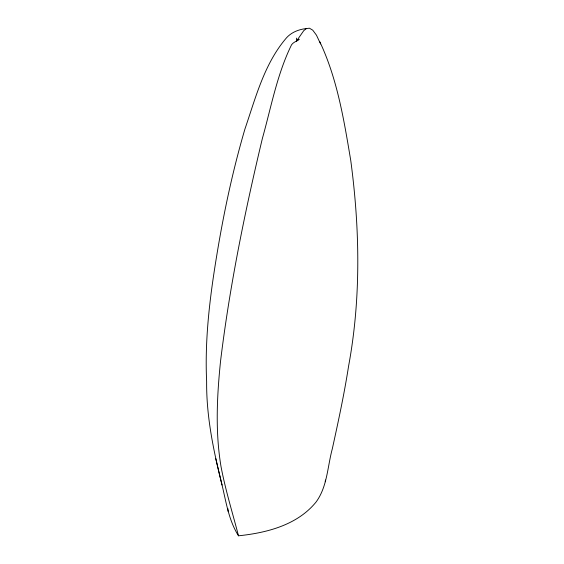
<?xml version="1.0" encoding="UTF-8"?>
<svg xmlns="http://www.w3.org/2000/svg" width="564" height="564" viewBox="0 0 564 564"><rect width="100%" height="100%" fill="white"/><g stroke="black" fill="none" stroke-linecap="round" stroke-linejoin="round"><path stroke-width="0.85" d="M319.619 41.376C337.35 78.727 344.005 120.202 350.78 160.655C359.846 228.737 361.129 298.363 348.587 366.106C344.273 393.862 338.344 421.343 332.323 448.768C327.472 466.548 327.388 486.499 316.157 501.911C297.524 525.028 266.772 532.874 238.487 535.8C232.502 512.577 225.318 489.658 220.926 466.047C215.208 431.361 216.978 396.111 220.531 361.305C229.647 286.181 244.818 211.937 262.401 138.377C271.206 106.991 277.114 74.124 291.602 44.704C293.604 41.926 296.854 41.391 299.174 39.184L296.382 41.25L296.586 38.105M325.273 481.769L325.414 480.049M296.382 41.25L303.763 30.646L306.456 28.56L309.424 28.2L312.752 30.174L316.467 35.187L320.592 43.95M306.456 28.56C299.124 29.307 291.694 32.127 286.646 37.661C264.389 63.358 255.725 97.487 244.952 128.98C232.149 172.528 222.858 217.02 215.716 261.83C209.343 301.458 204.753 341.523 206.643 381.722C206.325 416.726 213.608 451.228 222.047 485.033C226.178 502.334 228.801 520.487 238.487 535.8M215.751 458.574L222.047 485.033M227.786 508.34L228.223 511.668"/></g></svg>
